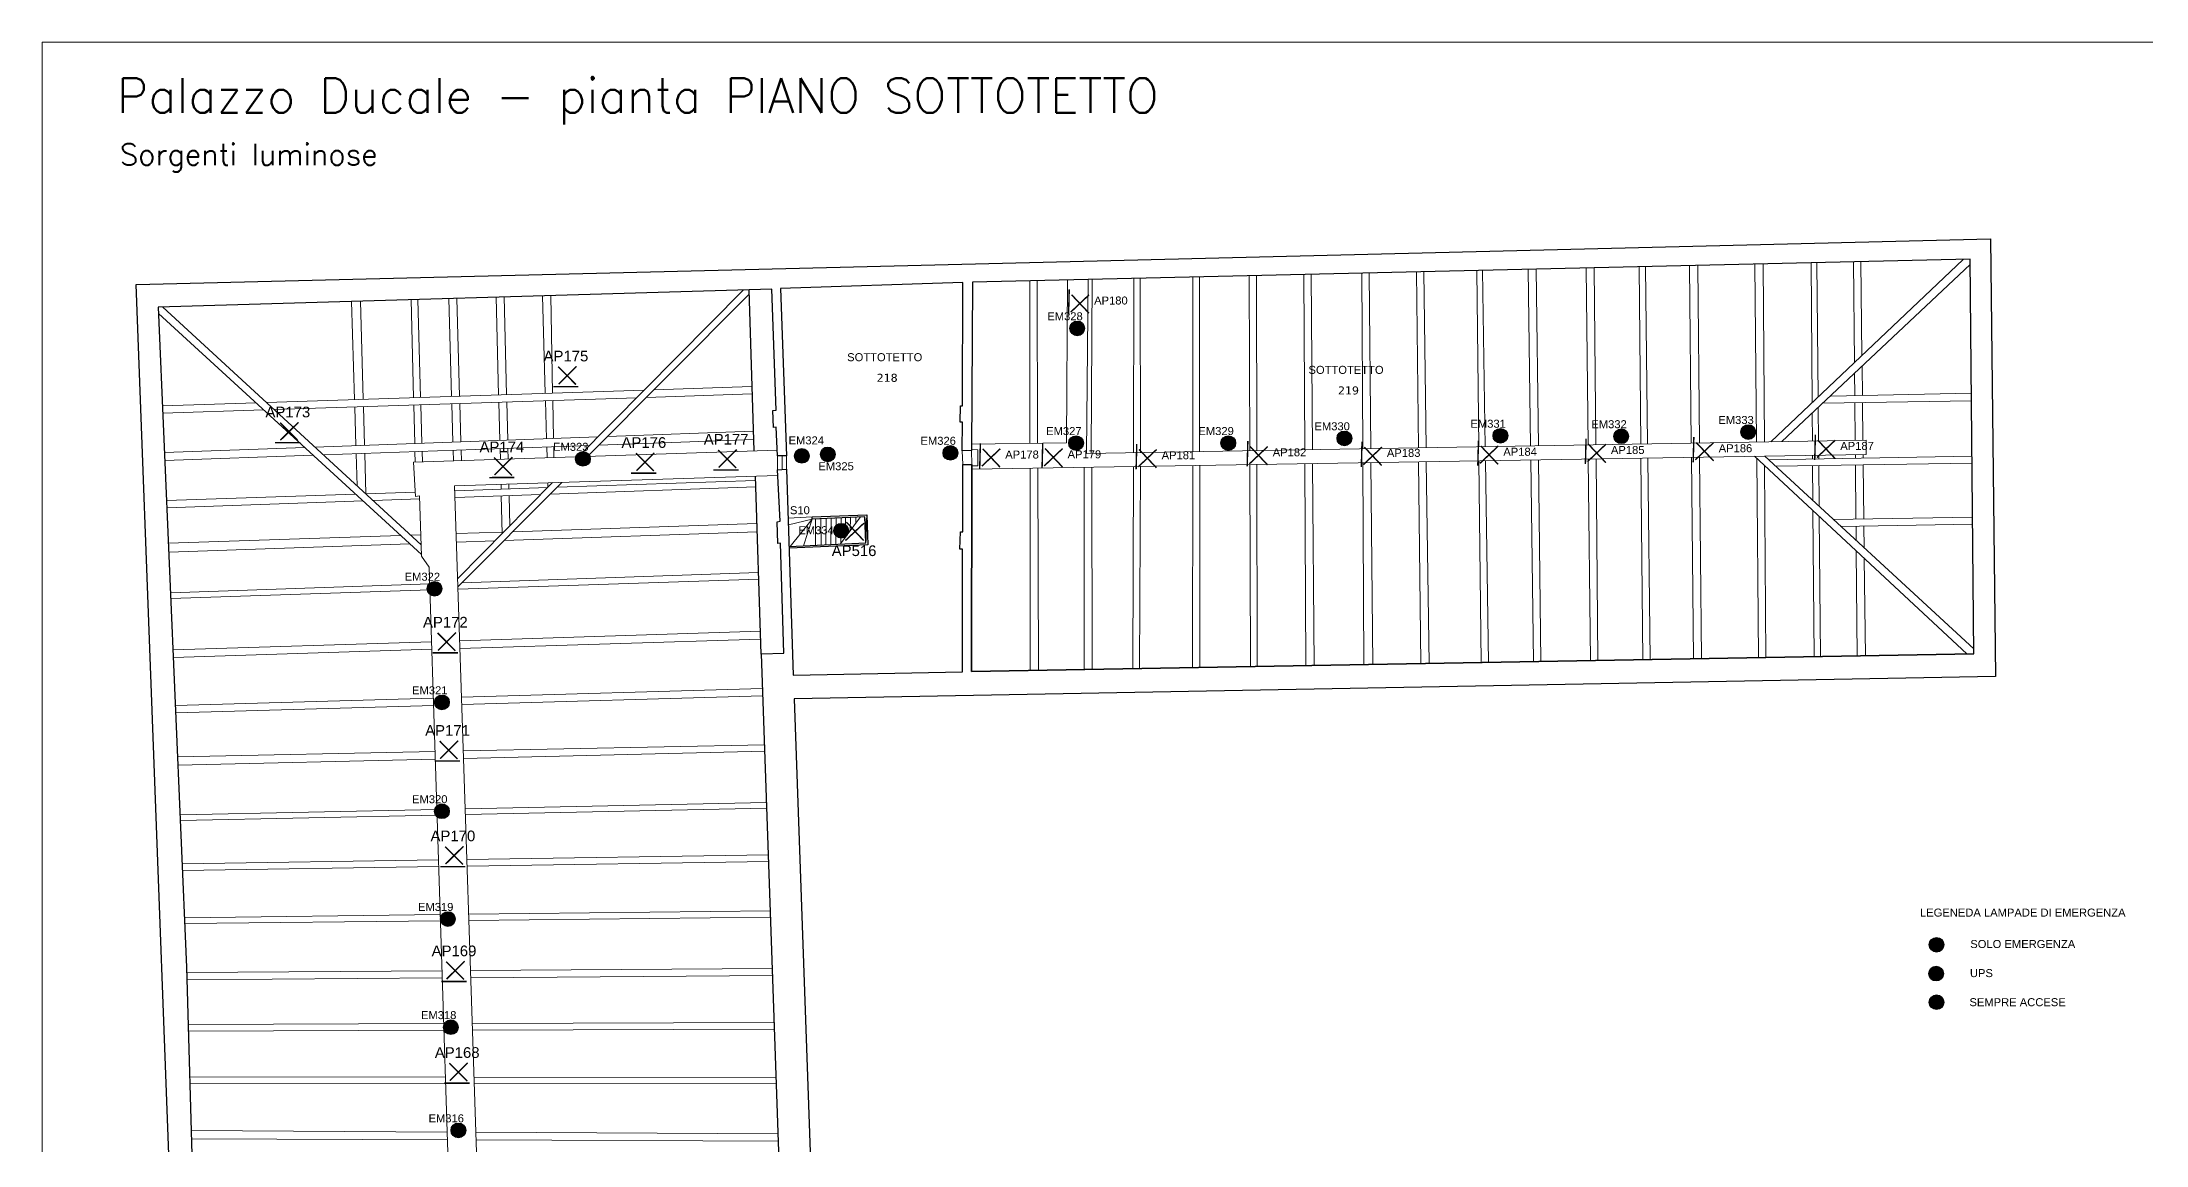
# Model space of a CAD drawing. Header units: metres. Extents: x -5474 to 6366, y -12497 to -4097.
# Drawn here: x -5474 to 2414, y -8233 to -4097 of the extents above; entities that cross this region are included whole.
import ezdxf
from ezdxf.enums import TextEntityAlignment as Align

# ---------------------------------------------------------------- set-up
doc = ezdxf.new("R2010")
doc.units = ezdxf.units.M
doc.header["$LTSCALE"] = 0.0125
for name, color, linetype in [('CODICE EMERGENZE', 190, 'Continuous'), ('CODICE LAMPADINE', 150, 'Continuous'), ('LAMPADE DI EMERGENZA', 3, 'Continuous')]:
    doc.layers.add(name, color=color, linetype=linetype)
for name, color, linetype, lineweight in [('LAMPADINE', 30, 'Continuous', 30), ('MURI', 7, 'Continuous', 9), ('VANI', 66, 'Continuous', 9)]:
    doc.layers.add(name, color=color, linetype=linetype, lineweight=lineweight)
doc.styles.add('ducale_200', font='ARIAL.TTF', dxfattribs={"height": 1})
doc.styles.get("Standard").update_dxf_attribs({"font": 'romans.shx'})

# ---------------------------------------------------------------- blocks, each defined once
blk = doc.blocks.new('re')
at = {"const_width": 0.3}
for points in [[(51.55, 419.05), (51.66, 413.81)], [(55.72, 418.12), (52.08, 414.34)], [(52.09, 417.95), (55.87, 414.31)]]:
    blk.add_lwpolyline(points, dxfattribs=at)

msp = doc.modelspace()

# ---------------------------------------------------------------- hatches: boundary and pattern name
at = {"layer": 'LAMPADE DI EMERGENZA'}
for color, points in [(256, [(-1620.3, -5170.9, 1), (-1565.3, -5170.9, 1)]), (256, [(-1624.6, -5601.2, 1), (-1569.6, -5601.2, 1)]), (256, [(-1053.9, -5601.2, 1), (-998.9, -5601.2, 1)]), (256, [(-618.6, -5583.4, 1), (-563.7, -5583.4, 1)]), (256, [(-33.8, -5573.8, 1), (21.2, -5573.8, 1)]), (256, [(419.4, -5575.6, 1), (474.4, -5575.6, 1)]), (256, [(895.6, -5559.7, 1), (950.6, -5559.7, 1)]), (256, [(-3473.4, -5660.4, 1), (-3418.4, -5660.4, 1)]), (5, [(-2652.6, -5649.1, 1), (-2597.6, -5649.1, 1)]), (5, [(-2555.3, -5643.5, 1), (-2500.3, -5643.5, 1)]), (5, [(-2095.7, -5637.8, 1), (-2040.7, -5637.8, 1)]), (5, [(-2505, -5929.7, 1), (-2450, -5929.7, 1)]), (256, [(-4029.8, -6147.4, 1), (-3974.8, -6147.4, 1)]), (256, [(-4001.9, -6573.4, 1), (-3947, -6573.4, 1)]), (256, [(-4001.9, -6981.9, 1), (-3947, -6981.9, 1)]), (256, [(-3979.7, -7385.8, 1), (-3924.7, -7385.8, 1)]), (256, [(1601.7, -7482.4, 1), (1656.7, -7482.4, 1)]), (6, [(1600.1, -7590.5, 1), (1655.1, -7590.5, 1)]), (5, [(1601.7, -7697.8, 1), (1656.7, -7697.8, 1)]), (256, [(-3968.6, -7791.5, 1), (-3913.6, -7791.5, 1)]), (256, [(-3940.2, -8178.4, 1), (-3885.2, -8178.4, 1)])]:
    msp.add_hatch(color=color, dxfattribs=at).paths.add_polyline_path(points)

# ---------------------------------------------------------------- linework, layer by layer
for centre in [(-1592.8, -5170.9), (-1597.1, -5601.2), (-1026.4, -5601.2), (-591.2, -5583.4), (-6.3, -5573.8), (446.9, -5575.6), (923.1, -5559.7), (-3445.9, -5660.4), (-4002.3, -6147.4), (-3974.5, -6573.4), (-3974.5, -6981.9), (-3952.2, -7385.8), (1629.2, -7482.4), (-3941.1, -7791.5), (-3912.7, -8178.4)]:
    msp.add_circle(centre, 27.5, dxfattribs=at)
at = {"layer": 'LAMPADE DI EMERGENZA', "color": 5}
for centre in [(-2625.1, -5649.1), (-2527.8, -5643.5), (-2068.2, -5637.8), (-2477.5, -5929.7), (1629.2, -7697.8)]:
    msp.add_circle(centre, 27.5, dxfattribs=at)
at = {"layer": 'LAMPADE DI EMERGENZA', "color": 6}
msp.add_circle((1627.6, -7590.5), 27.5, dxfattribs=at)
at = {"layer": 'MURI'}
for p, q in [((-5473.7, -12497.3), (-5473.7, -4097.3)), ((-5473.7, -4097.3), (446.3, -4097.3))]:
    msp.add_line(p, q, dxfattribs=at)
at = {"layer": 'MURI', "linetype": 'ByBlock', "lineweight": 30}
for p, q in [((-5120.4, -5006.2), (1831.5, -4835.3)), ((1831.5, -4835.3), (1850.2, -6476.9)), ((1755.4, -4912), (-1984.9, -4997.1)), ((1769.2, -6391.5), (1755.4, -4912)), ((-4963.1, -9201.2), (-5120.4, -5006.2)), ((-5120.4, -5006.2), (-5120.4, -5006.2)), ((-5120.4, -5006.2), (-5120.4, -5006.2)), ((-5120.4, -5006.2), (-5120.4, -5006.2)), ((-2737.5, -5023.4), (-5037.9, -5091.6)), ((-2721.8, -5477.7), (-2737.5, -5023.4)), ((-2021.6, -4998.8), (-2705.4, -5021.5)), ((-2705.4, -5021.5), (-2682.2, -5648.7)), ((-2023, -5461.7), (-2021.6, -4998.8)), ((-1984.9, -4997.1), (-1989.4, -5629.4)), ((-5037.9, -5091.6), (-4931.6, -7566)), ((-2734.1, -5478.8), (-2721.8, -5477.7)), ((-2731.8, -5543.1), (-2734.1, -5478.8)), ((-2031.3, -5522.5), (-2030.7, -5461.4)), ((-2030.7, -5461.4), (-2023, -5461.7)), ((-2721.1, -5541.9), (-2731.8, -5543.1)), ((-2715.8, -5649.1), (-2721.1, -5541.9)), ((-2022.2, -5522.8), (-2031.3, -5522.5)), ((-2024.5, -5629.7), (-2022.2, -5522.8)), ((-2682.2, -5648.7), (-2715.8, -5649.1)), ((-1989.4, -5629.4), (-2024.5, -5629.7)), ((-2716.1, -5701), (-2682.5, -5699.2)), ((-2706.3, -5893.9), (-2716.1, -5701)), ((-2682.5, -5699.2), (-2657.1, -6471.6)), ((-2021.8, -5681.7), (-1988.2, -5681.4)), ((-2021.7, -5933.8), (-2021.8, -5681.7)), ((-1988.2, -5681.4), (-1988.7, -6457.6)), ((-2717.1, -5896.5), (-2706.3, -5893.9)), ((-2715.4, -5977.6), (-2717.1, -5896.5)), ((-2704.7, -5976.4), (-2715.4, -5977.6)), ((-2692.1, -6389.4), (-2704.7, -5976.4)), ((-2032.6, -5999.2), (-2030.9, -5933.5)), ((-2030.9, -5933.5), (-2021.7, -5933.8)), ((-2022.6, -5999.5), (-2032.6, -5999.2)), ((-2022.4, -6459.4), (-2022.6, -5999.5)), ((-2776.6, -6391.3), (-2692.1, -6389.4)), ((-2655.6, -9866.7), (-2776.6, -6391.3)), ((-2657.1, -6471.6), (-2022.4, -6459.4)), ((-1988.7, -6457.6), (1769.2, -6391.5)), ((1850.2, -6476.9), (-2654, -6560.4)), ((-2654, -6560.4), (-2538.7, -9802.1)), ((-4931.6, -7566), (-4868.3, -9831.1))]:
    msp.add_line(p, q, dxfattribs=at)
at = {"layer": 'MURI', "color": 252}
for p, q in [((-1628.6, -4987.8), (-1632.5, -5599.8)), ((-1632.5, -5599.8), (-1988.5, -5605)), ((1365.7, -5590.1), (1365.3, -5643.5)), ((1365.3, -5643.5), (-1988.2, -5699.3))]:
    msp.add_line(p, q, dxfattribs=at)
at = {"layer": 'MURI'}
msp.add_lwpolyline([(446.3, -4097.3), (6366.3, -4097.3)], dxfattribs=at)
at = {"layer": 'MURI', "color": 252}
for points in [[(-743.2, -4968.8), (-739.6, -5625.7)], [(-715.6, -4968.2), (-710.7, -5625.2)], [(-526.1, -4963.9), (-522.4, -5622)], [(-498.5, -4963.3), (-492.2, -5621.5)], [(-321.2, -4959.2), (-313.4, -5618.5)], [(-293.6, -4958.6), (-284.5, -5618)], [(-94.9, -4954.1), (-87.1, -5614.7)], [(-73.4, -4953.6), (-63, -5614.3)], [(97.8, -4949.7), (106.9, -5611.4)], [(128.4, -4949), (136.2, -5610.9)], [(314.9, -4944.8), (322.7, -5607.7)], [(345.5, -4944.1), (351.9, -5607.2)], [(513.7, -4940.2), (520, -5604.4)], [(538.2, -4939.7), (546, -5603.9)], [(703.4, -4935.9), (709.7, -5601.2)], [(733.9, -4935.2), (740.2, -5600.7)], [(947.9, -4930.4), (954.3, -5597)], [(978.6, -4929.7), (983.5, -5596.5)], [(1729.4, -4912.6), (1007.4, -5596.1)], [(1755.5, -4931), (1049.3, -5595.5)], [(1158.9, -4925.6), (1162.8, -5449)], [(1180.4, -4925.1), (1185.2, -5427.8)], [(1318.1, -4921.9), (1321.6, -5298.7)], [(1345.5, -4921.3), (1349.6, -5272.1)], [(-3566.6, -5048), (-3559.5, -5413.5)], [(-2844, -5026.5), (-3463.7, -5652.6)], [(-2822.8, -5042.2), (-3428.5, -5651.4)], [(-1770.8, -4992.2), (-1769.9, -5601.8)], [(-1743.2, -4991.6), (-1741, -5601.4)], [(1365.7, -5590.1), (-1557.5, -5639.6), (-1552.2, -4986.1)], [(-1537, -4985.7), (-1540.1, -5639.3)], [(-1380.7, -4982), (-1381.2, -5636.5)], [(-1356.2, -4981.4), (-1355.3, -5636.1)], [(-1159.1, -4978.3), (-1159.6, -5632.8)], [(-1134.6, -4977.7), (-1133.7, -5632.4)], [(-948.1, -4973.5), (-945.8, -5629.2)], [(-920.5, -4972.9), (-919.6, -5628.8)], [(-5036.9, -5114.6), (-4050.8, -6019.5)], [(-5020.4, -5091.1), (-4052.5, -5982.8)], [(-4313, -5070.1), (-4301.9, -5437.9)], [(-4279.3, -5069.1), (-4269.3, -5436.9)], [(-4089.7, -5063.5), (-4080.8, -5430.7)], [(-4065.1, -5062.8), (-4054.4, -5429.8)], [(-3948.8, -5059.3), (-3938.1, -5426)], [(-3918.3, -5058.4), (-3908.2, -5425)], [(-3771.5, -5054.1), (-3761.9, -5420.2)], [(-3740.9, -5053.1), (-3731.9, -5419.2)], [(-3597.1, -5048.9), (-3587, -5414.4)], [(1322, -5338.9), (1322.7, -5422.9)], [(1350, -5312.5), (1351.3, -5422.2)], [(-4632.1, -5448.8), (-3215.9, -5402.2)], [(-4603, -5475.7), (-3244.4, -5431)], [(-3586.2, -5442.2), (-3582.3, -5584.9)], [(-3559, -5441.3), (-3556.2, -5584)], [(-3208.2, -5429.8), (-2811.7, -5416.8)], [(-3179.6, -5401), (-2812.5, -5388.9)], [(1760.3, -5442.4), (1202.7, -5451.3)], [(1760.1, -5413.3), (1232.7, -5424.8)], [(-5022, -5461.6), (-4671.3, -5450.1)], [(-5020.8, -5489.4), (-4642, -5477)], [(-4301.1, -5465.8), (-4296.7, -5610.6)], [(-4268.5, -5464.7), (-4264.5, -5609.4)], [(-4080.1, -5458.5), (-4076.7, -5602.7)], [(-4053.6, -5457.6), (-4049.4, -5601.7)], [(-3937.3, -5453.8), (-3933.1, -5597.5)], [(-3907.4, -5452.8), (-3903.4, -5596.4)], [(-3761.1, -5448), (-3757.4, -5591.2)], [(-3731.2, -5447), (-3727.7, -5590.1)], [(1163.1, -5488.4), (1163.9, -5593.5)], [(1185.5, -5467.2), (1186.7, -5593.1)], [(1323, -5449.3), (1324.3, -5590.8)], [(1351.6, -5448.9), (1353.2, -5590.3)], [(-4450.5, -5616.1), (-3389.9, -5578)], [(-3385.9, -5608.5), (-2806.6, -5587.7)], [(-3354.2, -5576.7), (-2807.5, -5557)], [(-5014.5, -5636.4), (-4488.9, -5617.5)], [(-5013.2, -5667), (-4456.7, -5647)], [(-2716.6, -5627.6), (-4081.1, -5673.1), (-4073.5, -5801.8), (-4058.1, -5799.2), (-4051, -6025.6), (-4021.9, -6066.4), (-3951.2, -8301.3), (-4911.1, -8301.7)], [(-4418.5, -5645.7), (-3421.4, -5609.8)], [(-4295.8, -5641.2), (-4292.1, -5762)], [(-4263.7, -5640.1), (-4259.5, -5791.3)], [(-4075.9, -5633.3), (-4075, -5672.9)], [(-4048.5, -5632.4), (-4047.4, -5672)], [(-3932.2, -5628.2), (-3931, -5668.1)], [(-3902.6, -5627.1), (-3901.5, -5667.1)], [(-3756.6, -5621.9), (-3755.5, -5662.3)], [(-3726.9, -5620.8), (-3725.9, -5661.3)], [(-3581.4, -5615.6), (-3580.3, -5656.4)], [(-3555.6, -5614.6), (-3554.8, -5655.6)], [(-2715.8, -5649.1), (-2716.1, -5701)], [(-2699, -5648.9), (-2699.3, -5700.1)], [(-2682.2, -5648.7), (-2682.5, -5699.2)], [(-2024.5, -5629.7), (-2021.8, -5681.7)], [(-1989.4, -5629.4), (-1988.2, -5681.4)], [(-1989.2, -5625.4), (-1964.8, -5626.2), (-1964.9, -5686.3), (-1988.2, -5686.5)], [(-739.3, -5678.5), (-735, -6435.5)], [(-710.3, -5678.1), (-704.5, -6435)], [(-522.1, -5674.9), (-517.9, -6431.7)], [(-491.7, -5674.4), (-484.4, -6431.1)], [(-312.8, -5671.4), (-303.8, -6427.9)], [(-283.8, -5671), (-273.3, -6427.4)], [(-86.5, -5667.7), (-77.6, -6424)], [(-62.1, -5667.3), (-50.1, -6423.5)], [(107.6, -5664.5), (118.1, -6420.5)], [(136.8, -5664), (145.7, -6420)], [(323.3, -5660.9), (332.1, -6416.7)], [(352.4, -5660.4), (359.6, -6416.3)], [(520.5, -5657.6), (527.6, -6413.3)], [(546.6, -5657.2), (555.4, -6412.8)], [(710.2, -5654.4), (717.4, -6410)], [(740.7, -5653.9), (747.9, -6409.4)], [(947.2, -5650.5), (1743.1, -6391.9)], [(954.9, -5657.6), (962, -6405.7)], [(984.9, -5649.9), (1769, -6372.2)], [(1000.2, -5663.9), (1762.3, -5650.2)], [(1026, -5687.7), (1762.5, -5676.2)], [(1164.3, -5646.9), (1164.4, -5661)], [(1187.2, -5646.5), (1187.4, -5660.6)], [(1324.8, -5644.2), (1324.9, -5658.1)], [(1353.9, -5643.7), (1354, -5657.6)], [(-2716.9, -5722.4), (-3926.9, -5761.2), (-3792.4, -9851.3)], [(-3559.6, -5749.4), (-3559.6, -5749.4), (-3915.4, -6108.8)], [(-3524.8, -5748.3), (-3524.8, -5748.3), (-3914.4, -6140.1)], [(-3753, -5755.6), (-3752.6, -5773.8)], [(-3723.6, -5754.7), (-3723.2, -5772.8)], [(-3577.7, -5750), (-3577.2, -5767.2)], [(-3543, -5766.6), (-2799, -5740.9)], [(-1769.7, -5695.7), (-1768.5, -6453.7)], [(-1740.7, -5695.2), (-1737.9, -6453.2)], [(-1566.4, -5692.3), (-1566.9, -6450.1)], [(-1537.3, -5691.8), (-1536.1, -6449.6)], [(-1381.2, -5689.2), (-1384.8, -6446.9)], [(-1355.2, -5688.8), (-1358.8, -6446.5)], [(-1159.7, -5685.5), (-1160.2, -6443)], [(-1133.6, -5685.1), (-1132.5, -6442.5)], [(-945.6, -5682), (-943, -6439.2)], [(-919.5, -5681.5), (-918.5, -6438.7)], [(984.1, -5684.9), (989.5, -6405.2)], [(1164.5, -5685.6), (1165.5, -5816.2)], [(1187.6, -5685.2), (1189, -5837.9)], [(1325.1, -5683.1), (1327, -5886.7)], [(1354.3, -5682.6), (1356.7, -5886.2)], [(-5006.8, -5817), (-4298.1, -5792.6)], [(-5005.6, -5844.4), (-4270.3, -5818.1)], [(-4259.5, -5791.3), (-4074.5, -5784.9)], [(-4232.8, -5816.7), (-4057.8, -5810.4)], [(-3926.3, -5779.8), (-3577.8, -5767.8)], [(-3925.4, -5805.7), (-3603.9, -5794.2)], [(-3751.9, -5799.5), (-3748.2, -5939.9)], [(-3722.6, -5798.4), (-3719.8, -5911.2)], [(-3569.2, -5792.9), (-2798.2, -5765.3)], [(-3708.8, -5933.3), (-2793.7, -5902.9)], [(-2587, -5877.9), (-2676.5, -5882.2)], [(-2586.9, -5886), (-2675.6, -5907.1)], [(-2586.9, -5886), (-2669, -5988.4)], [(-2586.9, -5886), (-2619, -5986.1)], [(-2574.1, -5885.4), (-2573.6, -5983.9)], [(-2553.7, -5884.5), (-2553.2, -5982.9)], [(-2533.8, -5883.7), (-2534.8, -5982.1)], [(-2514.9, -5882.9), (-2515.9, -5981.1)], [(-2496.6, -5882.1), (-2498.1, -5980.3)], [(-2405.3, -5878.2), (-2480.2, -5979.4)], [(-2477.7, -5881.3), (-2478.6, -5977.3)], [(-2460.9, -5880.5), (-2461.5, -5954.1)], [(-2443, -5879.7), (-2443.8, -5930.3)], [(-2422.6, -5878.9), (-2422.9, -5902.1)], [(1165.8, -5854.1), (1169.8, -6402)], [(1189.4, -5876.1), (1194.4, -6401.6)], [(1241.9, -5888.1), (1764.4, -5879.5)], [(1268.5, -5913.5), (1764.7, -5905.4)], [(1327.3, -5912.6), (1327.8, -5965.7)], [(1356.9, -5912.1), (1357.9, -5993.4)], [(-4999.9, -5976.1), (-4129.5, -5947.3)], [(-4998.5, -6009.8), (-4095.4, -5978.6)], [(-4092.4, -5946), (-4053.5, -5944.7)], [(-4058.4, -5977.3), (-4052.5, -5977.1)], [(-3921, -5940.3), (-3748.3, -5934.6)], [(-3919.9, -5972.6), (-3775.6, -5967.6)], [(-3741.7, -5966.4), (-2792.7, -5933.6)], [(1328.1, -6005.4), (1331.8, -6399.2)], [(1358.3, -6033.5), (1362.6, -6398.6)], [(-4991.9, -6162.7), (-4019.9, -6129.1)], [(-4991, -6184.2), (-4019.2, -6151.9)], [(-3914.1, -6148.4), (-2787, -6111)], [(-3899.2, -6124.9), (-2787.8, -6086.5)], [(-3907.7, -6342.7), (-2780.6, -6306.7)], [(-4982.7, -6377), (-4013.1, -6346.1)], [(-4981.5, -6404.6), (-4012.2, -6374.4)], [(-3906.8, -6371.1), (-2779.6, -6336)], [(-3900.8, -6553.9), (-2772.1, -6520.9)], [(-4973.8, -6585.2), (-4006.4, -6557)], [(-4972.6, -6612.6), (-4005.5, -6584.5)], [(-3899.9, -6581.4), (-2771.1, -6548.5)], [(-4965.5, -6778), (-4000, -6757.9)], [(-3894.2, -6755.7), (-2764.7, -6732.2)], [(-3893.3, -6783.3), (-2763.9, -6756.8)], [(-4964.2, -6808.5), (-3999.1, -6785.8)], [(-4956.1, -6995.2), (-3993.2, -6975.1)], [(-4955.2, -7016.7), (-3992.5, -6996.5)], [(-3887, -6972.9), (-2757.2, -6949.3)], [(-3886.3, -6994.3), (-2756.4, -6970.6)], [(-4948.2, -7178.9), (-3987.2, -7164.1)], [(-3880.8, -7162.4), (-2750.3, -7145)], [(-3880, -7187), (-2749.5, -7169.6)], [(-4947.6, -7203.4), (-3986.4, -7188.6)], [(-4939.6, -7380.8), (-3980.7, -7369.4)], [(-4938.7, -7402.3), (-3979.9, -7392.2)], [(-3874, -7368.1), (-2743.1, -7354.5)], [(-3873.3, -7391.1), (-2742.2, -7379.1)], [(-3867.1, -7579), (-2735.5, -7571.8)], [(-4931.1, -7585.8), (-3974, -7579.7)], [(-4930.3, -7613.4), (-3973.2, -7606.7)], [(-3866.2, -7605.9), (-2734.6, -7597.9)], [(-4925.6, -7781.7), (-3967.7, -7778.2)], [(-4924.9, -7806.2), (-3967, -7802.8)], [(-3860.5, -7777.9), (-2728.5, -7773.8)], [(-3859.7, -7802.4), (-2727.6, -7798.3)], [(-4920.1, -7977.5), (-3961.4, -7978.8)], [(-4919.4, -8001.9), (-3960.6, -8002.5)], [(-3853.9, -7978.9), (-2721.3, -7980.5)], [(-3853.2, -8002.6), (-2720.5, -8003.4)], [(-4914.5, -8179.3), (-3954.9, -8184.7)], [(-3847.1, -8185.3), (-2713.9, -8191.6)], [(-4913.6, -8209.9), (-3953.9, -8213.9)], [(-3846.2, -8214.3), (-2713, -8219.1)]]:
    msp.add_lwpolyline(points, dxfattribs=at)
at = {"layer": 'MURI', "linetype": 'ByBlock', "lineweight": 30}
for points in [[(-2823.3, -5025.9), (-2805.3, -5630.6)], [(-2777.8, -6392.4), (-2799.5, -5725.5)], [(-1988.7, -6457.6), (-1988.2, -5681.4)], [(-2672.9, -5988.8), (-2385.7, -5974.8), (-2389.2, -5877.4), (-2586.9, -5886), (-2587, -5877.9), (-2381.5, -5870.4), (-2381.5, -5870.4), (-2377.4, -5982.6), (-2377.4, -5982.6), (-2672.7, -5995.4)], [(1769.2, -6391.5), (-1988.7, -6457.6)]]:
    msp.add_lwpolyline(points, dxfattribs=at)

# ---------------------------------------------------------------- block references
at = {"layer": 'LAMPADINE', "zscale": 18.06767120358864}
for p, xscale, yscale, rotation in [((-2910.8, -12543.3), 18.0676712035839, 18.06767120358836, 357.2911530000305), ((3993.2, -6476.5), 18.06767120358923, 18.06767120358836, 88.82196911851887), ((2950.6, -6686.3), 18.06767120358923, 18.06767120358836, 88.82196911851887), ((-3244, -13120.9), 18.0676712035839, 18.06767120358836, 357.2911530000305), ((-3010.2, -13120.1), 18.0676712035839, 18.06767120358836, 357.2911530000305), ((-2241.1, -13112.5), 18.0676712035839, 18.06767120358836, 357.2911530000305), ((-1813.1, -13114.7), 18.0676712035839, 18.06767120358836, 357.2911530000305), ((-1376.5, -13110.4), 18.0676712035839, 18.06767120358836, 357.2911530000305), ((-973.1, -13103.8), 18.0676712035839, 18.06767120358836, 357.2911530000305), ((-569, -13097.3), 18.0676712035839, 18.06767120358836, 357.2911530000305), ((-113.3, -13088.6), 18.0676712035839, 18.06767120358836, 357.2911530000305), ((3753.1, -6817.2), 18.06767120358923, 18.06767120358836, 88.82196911851887), ((4285.4, -6800.8), 18.06767120358923, 18.06767120358836, 88.82196911851887), ((4593.8, -6788.8), 18.06767120358923, 18.06767120358836, 88.82196911851887), ((-2657.6, -13123.4), 18.0676712035839, 18.06767120358836, 357.2911530000305), ((-1553.1, -13464.9), -18.06767120359224, 18.06767120358745, 359.2280887653497), ((3541.2, -7474.6), 18.06767120358923, 18.06767120358836, 88.82196911851887), ((3549.3, -7880.3), 18.06767120358923, 18.06767120358836, 88.82196911851887), ((3569.4, -8276.1), 18.06767120358923, 18.06767120358836, 88.82196911851887), ((3573.5, -8707.1), 18.06767120358923, 18.06767120358836, 88.82196911851887), ((3585.5, -9088.4), 18.06767120358923, 18.06767120358836, 88.82196911851887)]:
    msp.add_blockref('re', p, dxfattribs=dict(at, xscale=xscale, yscale=yscale, rotation=rotation))

# ---------------------------------------------------------------- texts
at = {"layer": 'CODICE EMERGENZE', "style": 'ducale_200'}
for s, p in [('EM328', (-1704.8, -5140.6)), ('EM331', (-118.4, -5543.5)), ('EM332', (334.9, -5545.3)), ('EM333', (811.1, -5529.4)), ('EM323', (-3558, -5630.1)), ('EM324', (-2674.9, -5605.9)), ('EM326', (-2180.3, -5607.5)), ('EM327', (-1709.2, -5571)), ('EM329', (-1138.4, -5571)), ('EM330', (-703.2, -5553.1)), ('EM325', (-2563.1, -5703)), ('EM334', (-2638.4, -5942.8)), ('EM322', (-4114.3, -6117.2)), ('EM321', (-4086.5, -6543.1)), ('EM320', (-4086.5, -6951.6)), ('EM319', (-4064.3, -7355.5)), ('EM318', (-4053.1, -7761.2)), ('EM316', (-4024.7, -8148.2))]:
    msp.add_text(s, height=30, dxfattribs=at).set_placement(p)
at = {"layer": 'CODICE LAMPADINE', "width": 1534, "attachment_point": 1, "line_spacing_factor": 0.75, "style": 'ducale_200'}
for s, insert, char_height in [('AP180', (-1529.3, -5051.4), 30), ('AP175', (-3593.5, -5254.7), 40), ('AP173', (-4636.1, -5464.5), 40), ('AP174 ', (-3833.6, -5595.4), 40), ('AP176 ', (-3301.3, -5579), 40), ('AP177 ', (-2992.9, -5566.9), 40), ('AP187', (1268.2, -5596.7), 30), ('AP178', (-1862.5, -5629), 30), ('AP179', (-1628.8, -5628.2), 30), ('AP181', (-1276.2, -5631.5), 30), ('AP182', (-859.7, -5620.6), 30), ('AP183', (-431.7, -5622.8), 30), ('AP184', (4.9, -5618.5), 30), ('AP185', (408.3, -5611.9), 30), ('AP186', (812.4, -5605.4), 30), ('AP516', (-2513.1, -5984.7), 40), ('AP172 ', (-4045.5, -6252.7), 40), ('AP171', (-4037.4, -6658.5), 40), ('AP170', (-4017.3, -7054.2), 40), ('AP169 ', (-4013.2, -7485.3), 40), ('AP168 ', (-4001.2, -7866.5), 40)]:
    msp.add_mtext(s, dxfattribs=dict(at, insert=insert, char_height=char_height))
at = {"layer": 'MURI', "linetype": 'ByBlock', "lineweight": 30, "style": 'ducale_200'}
for s, p in [('SOTTOTETTO', (-2314.4, -5294)), ('SOTTOTETTO', (-584.8, -5341.5)), ('LEGENEDA LAMPADE DI EMERGENZA ', (1958.2, -7376.7)), ('SOLO EMERGENZA ', (1958.2, -7494.5)), ('UPS', (1797.4, -7603.6)), ('SEMPRE ACCESE', (1932.9, -7712.7))]:
    msp.add_text(s, height=30, dxfattribs=at).set_placement(p, align=Align.CENTER)
at = {"layer": 'MURI', "linetype": 'Continuous', "ltscale": 0.1, "attachment_point": 1}
for s, insert, char_height, width in [('Palazzo Ducale - pianta PIANO SOTTOTETTO', (-5192.7, -4233), 130, 40000), ('Sorgenti luminose', (-5182.2, -4478.6), 80, 2778.71)]:
    msp.add_mtext(s, dxfattribs=dict(at, insert=insert, char_height=char_height, width=width))
at = {"layer": 'VANI', "linetype": 'Continuous', "char_height": 30, "width": 2778.7, "attachment_point": 1}
for s, insert in [('{\\fVerdana|b0|i0|c0|p34;218}', (-2344.5, -5341.2)), ('{\\fVerdana|b0|i0|c0|p34;219}', (-614.9, -5388.6))]:
    msp.add_mtext(s, dxfattribs=dict(at, insert=insert))
at = {"layer": 'VANI', "color": 161, "linetype": 'Continuous', "insert": (-2669.8, -5837.9), "char_height": 30, "width": 2778.72, "attachment_point": 1}
msp.add_mtext('{\\fArial|b0|i0|c0|p34;S10}', dxfattribs=at)

doc.saveas('drawing.dxf')
